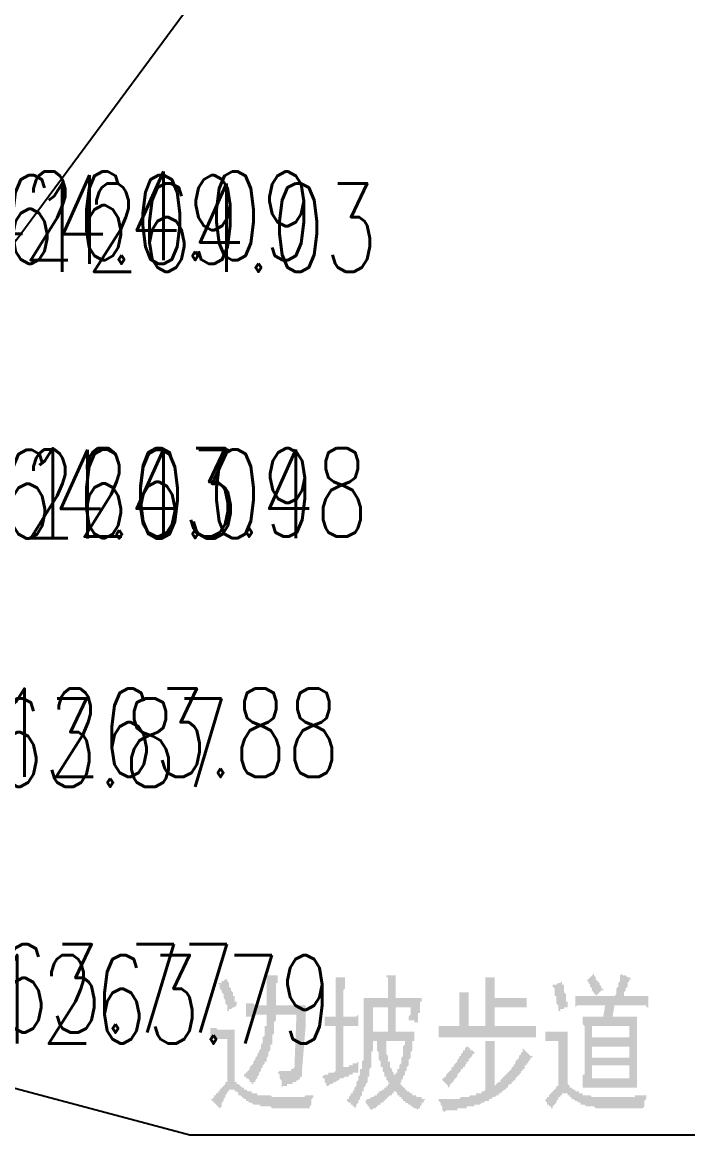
# Model space of a CAD drawing. Header units: millimetres. Extents: x 6156 to 7119, y 3162 to 3647.
# Drawn here: x 7013.49 to 7036.31, y 3376.35 to 3414.08 of the extents above; entities that cross this region are included whole.
import ezdxf
from ezdxf.enums import TextEntityAlignment as Align

# ---------------------------------------------------------------- set-up
doc = ezdxf.new("R2010")
doc.units = ezdxf.units.MM
doc.layers.add('图层1', color=7, linetype='Continuous')
doc.layers.add('点图2', color=30, linetype='Continuous', lineweight=5)
doc.styles.add('HBtxt', font='txt', dxfattribs={"width": 0.7, "bigfont": 'HZTXT'})

msp = doc.modelspace()

# ---------------------------------------------------------------- hatches: boundary and pattern name
at = {"layer": '图层1', "transparency": 33554559}
h = msp.add_hatch(color=256, dxfattribs=at)
h.paths.add_polyline_path([(7021.779, 3380.735), (7021.779, 3380.799), (7021.779, 3380.862), (7021.779, 3380.926), (7021.779, 3380.989), (7021.779, 3381.053), (7021.779, 3381.116), (7021.779, 3381.18), (7021.779, 3381.243), (7021.779, 3381.243), (7021.779, 3381.307), (7021.779, 3381.37), (7021.779, 3381.434), (7021.779, 3381.497), (7021.779, 3381.497), (7021.779, 3381.561), (7021.779, 3381.624), (7021.779, 3381.624), (7021.779, 3381.688), (7021.779, 3381.751), (7021.779, 3381.751), (7021.779, 3381.751), (7021.843, 3381.751), (7021.843, 3381.751), (7021.906, 3381.751), (7021.97, 3381.751), (7021.97, 3381.751), (7022.033, 3381.751), (7022.033, 3381.751), (7022.097, 3381.751), (7022.097, 3381.751), (7022.16, 3381.751), (7022.16, 3381.688), (7022.16, 3381.688), (7022.16, 3381.624), (7022.16, 3381.561), (7022.16, 3381.561), (7022.16, 3381.497), (7022.097, 3381.497), (7022.097, 3381.434), (7022.097, 3381.37), (7022.097, 3381.307), (7022.097, 3381.307), (7022.097, 3381.243), (7022.097, 3381.18), (7022.097, 3381.116), (7022.097, 3381.053), (7022.097, 3380.989), (7022.097, 3380.926), (7022.097, 3380.862), (7022.097, 3380.799), (7022.097, 3380.735), (7023.112, 3380.735), (7023.112, 3380.735), (7023.112, 3380.672), (7023.112, 3380.608), (7023.112, 3380.545), (7023.112, 3380.481), (7023.112, 3380.481), (7023.112, 3380.418), (7023.112, 3380.354), (7023.112, 3380.291), (7023.112, 3380.291), (7023.112, 3380.227), (7023.112, 3380.164), (7023.112, 3380.1), (7023.112, 3380.1), (7022.985, 3378.576), (7022.985, 3378.513), (7022.985, 3378.449), (7022.985, 3378.386), (7022.985, 3378.386), (7022.985, 3378.322), (7022.922, 3378.322), (7022.922, 3378.259), (7022.922, 3378.259), (7022.858, 3378.195), (7022.858, 3378.195), (7022.795, 3378.195), (7022.795, 3378.132), (7022.731, 3378.132), (7022.731, 3378.132), (7022.668, 3378.132), (7022.668, 3378.068), (7022.604, 3378.068), (7022.541, 3378.068), (7022.541, 3378.068), (7022.477, 3378.068), (7022.477, 3378.005), (7022.414, 3378.005), (7022.414, 3378.005), (7022.351, 3378.005), (7022.351, 3378.005), (7022.287, 3377.941), (7022.287, 3378.005), (7022.287, 3378.068), (7022.287, 3378.132), (7022.287, 3378.132), (7022.287, 3378.195), (7022.224, 3378.259), (7022.224, 3378.259), (7022.224, 3378.322), (7022.224, 3378.386), (7022.16, 3378.449), (7022.16, 3378.449), (7022.16, 3378.449), (7022.224, 3378.513), (7022.287, 3378.513), (7022.287, 3378.513), (7022.351, 3378.513), (7022.414, 3378.513), (7022.414, 3378.513), (7022.477, 3378.513), (7022.477, 3378.513), (7022.541, 3378.513), (7022.541, 3378.513), (7022.604, 3378.513), (7022.604, 3378.576), (7022.604, 3378.576), (7022.668, 3378.576), (7022.668, 3378.576), (7022.731, 3378.64), (7022.731, 3378.64), (7022.731, 3378.703), (7022.731, 3378.767), (7022.731, 3378.767), (7022.795, 3380.418), (7022.097, 3380.418), (7022.097, 3380.354), (7022.097, 3380.291), (7022.097, 3380.227), (7022.033, 3380.164), (7022.033, 3380.1), (7022.033, 3380.037), (7022.033, 3380.037), (7022.033, 3379.973), (7022.033, 3379.91), (7022.033, 3379.846), (7022.033, 3379.783), (7022.033, 3379.783), (7021.97, 3379.719), (7021.97, 3379.656), (7021.97, 3379.592), (7021.97, 3379.592), (7021.97, 3379.529), (7021.97, 3379.465), (7021.97, 3379.402), (7021.906, 3379.402), (7021.906, 3379.338), (7021.906, 3379.275), (7021.906, 3379.275), (7021.906, 3379.211), (7021.843, 3379.148), (7021.843, 3379.148), (7021.843, 3379.084), (7021.843, 3379.084), (7021.843, 3379.021), (7021.779, 3378.957), (7021.779, 3378.957), (7021.779, 3378.894), (7021.779, 3378.83), (7021.716, 3378.83), (7021.716, 3378.767), (7021.716, 3378.767), (7021.652, 3378.703), (7021.652, 3378.64), (7021.652, 3378.64), (7021.589, 3378.576), (7021.589, 3378.513), (7021.589, 3378.513), (7021.525, 3378.449), (7021.525, 3378.386), (7021.525, 3378.386), (7021.462, 3378.322), (7021.462, 3378.259), (7021.462, 3378.259), (7021.398, 3378.195), (7021.398, 3378.132), (7021.335, 3378.132), (7021.335, 3378.068), (7021.335, 3378.068), (7021.271, 3378.068), (7021.271, 3378.132), (7021.208, 3378.132), (7021.208, 3378.195), (7021.208, 3378.195), (7021.144, 3378.259), (7021.144, 3378.259), (7021.081, 3378.259), (7021.081, 3378.322), (7021.017, 3378.322), (7021.017, 3378.386), (7021.017, 3378.386), (7021.017, 3378.386), (7021.081, 3378.449), (7021.081, 3378.449), (7021.144, 3378.513), (7021.144, 3378.513), (7021.208, 3378.576), (7021.208, 3378.576), (7021.208, 3378.64), (7021.271, 3378.703), (7021.271, 3378.703), (7021.335, 3378.767), (7021.335, 3378.767), (7021.335, 3378.83), (7021.398, 3378.894), (7021.398, 3378.894), (7021.398, 3378.957), (7021.462, 3379.021), (7021.462, 3379.021), (7021.462, 3379.084), (7021.525, 3379.148), (7021.525, 3379.148), (7021.525, 3379.211), (7021.525, 3379.211), (7021.589, 3379.275), (7021.589, 3379.338), (7021.589, 3379.338), (7021.589, 3379.402), (7021.652, 3379.465), (7021.652, 3379.465), (7021.652, 3379.529), (7021.652, 3379.592), (7021.652, 3379.592), (7021.652, 3379.656), (7021.716, 3379.719), (7021.716, 3379.783), (7021.716, 3379.783), (7021.716, 3379.846), (7021.716, 3379.91), (7021.716, 3379.973), (7021.716, 3380.037), (7021.779, 3380.037), (7021.779, 3380.1), (7021.779, 3380.164), (7021.779, 3380.227), (7021.779, 3380.291), (7021.779, 3380.291), (7021.779, 3380.354), (7021.779, 3380.418), (7021.716, 3380.418), (7021.716, 3380.418), (7021.652, 3380.418), (7021.652, 3380.418), (7021.589, 3380.418), (7021.525, 3380.418), (7021.525, 3380.418), (7021.462, 3380.418), (7021.462, 3380.418), (7021.398, 3380.418), (7021.335, 3380.418), (7021.335, 3380.418), (7021.271, 3380.354), (7021.271, 3380.354), (7021.208, 3380.354), (7021.208, 3380.354), (7021.144, 3380.354), (7021.081, 3380.354), (7021.081, 3380.354), (7021.081, 3380.799), (7021.144, 3380.799), (7021.144, 3380.799), (7021.208, 3380.799), (7021.208, 3380.799), (7021.271, 3380.799), (7021.271, 3380.799), (7021.335, 3380.799), (7021.398, 3380.735), (7021.398, 3380.735), (7021.462, 3380.735), (7021.462, 3380.735), (7021.525, 3380.735), (7021.589, 3380.735), (7021.589, 3380.735), (7021.652, 3380.735), (7021.716, 3380.735), (7021.716, 3380.735), (7021.779, 3380.735), (7021.779, 3380.735)], flags=0)
h.paths.add_polyline_path([(7020.7, 3379.91), (7020.7, 3379.91), (7020.7, 3379.846), (7020.7, 3379.783), (7020.7, 3379.719), (7020.7, 3379.656), (7020.7, 3379.592), (7020.7, 3379.592), (7020.7, 3379.529), (7020.7, 3379.465), (7020.7, 3379.402), (7020.7, 3379.402), (7020.7, 3379.338), (7020.7, 3379.338), (7020.7, 3378.195), (7020.7, 3378.132), (7020.763, 3378.132), (7020.763, 3378.132), (7020.763, 3378.068), (7020.827, 3378.068), (7020.827, 3378.068), (7020.89, 3378.005), (7020.89, 3378.005), (7020.89, 3378.005), (7020.954, 3377.941), (7020.954, 3377.941), (7021.017, 3377.941), (7021.017, 3377.878), (7021.081, 3377.878), (7021.081, 3377.878), (7021.144, 3377.814), (7021.144, 3377.814), (7021.208, 3377.814), (7021.208, 3377.814), (7021.271, 3377.814), (7021.271, 3377.751), (7021.335, 3377.751), (7021.398, 3377.751), (7021.398, 3377.751), (7021.462, 3377.751), (7021.462, 3377.687), (7021.525, 3377.687), (7021.589, 3377.687), (7021.589, 3377.687), (7021.652, 3377.687), (7021.716, 3377.687), (7021.716, 3377.687), (7021.779, 3377.687), (7021.843, 3377.687), (7021.906, 3377.687), (7021.906, 3377.687), (7021.97, 3377.624), (7021.97, 3377.624), (7022.033, 3377.624), (7022.097, 3377.624), (7022.16, 3377.624), (7022.16, 3377.624), (7022.224, 3377.624), (7022.287, 3377.624), (7022.287, 3377.624), (7022.351, 3377.624), (7022.414, 3377.624), (7022.414, 3377.624), (7022.477, 3377.624), (7022.541, 3377.624), (7022.541, 3377.624), (7022.604, 3377.624), (7022.668, 3377.624), (7022.668, 3377.624), (7022.731, 3377.624), (7022.795, 3377.624), (7022.795, 3377.624), (7022.858, 3377.624), (7022.858, 3377.624), (7022.922, 3377.624), (7022.922, 3377.624), (7022.985, 3377.624), (7023.049, 3377.624), (7023.049, 3377.624), (7023.112, 3377.687), (7023.112, 3377.687), (7023.176, 3377.687), (7023.176, 3377.687), (7023.239, 3377.687), (7023.239, 3377.687), (7023.303, 3377.687), (7023.303, 3377.687), (7023.366, 3377.687), (7023.366, 3377.687), (7023.366, 3377.687), (7023.43, 3377.687), (7023.43, 3377.687), (7023.366, 3377.687), (7023.366, 3377.624), (7023.366, 3377.624), (7023.303, 3377.56), (7023.303, 3377.497), (7023.303, 3377.497), (7023.303, 3377.433), (7023.303, 3377.37), (7023.239, 3377.306), (7023.239, 3377.306), (7023.239, 3377.243), (7023.239, 3377.243), (7023.176, 3377.243), (7023.176, 3377.243), (7023.112, 3377.243), (7023.049, 3377.243), (7023.049, 3377.243), (7022.985, 3377.243), (7022.985, 3377.243), (7022.922, 3377.243), (7022.858, 3377.243), (7022.858, 3377.243), (7022.795, 3377.243), (7022.795, 3377.243), (7022.731, 3377.243), (7022.668, 3377.243), (7022.668, 3377.243), (7022.604, 3377.243), (7022.604, 3377.243), (7022.541, 3377.243), (7022.477, 3377.243), (7022.477, 3377.243), (7022.414, 3377.243), (7022.414, 3377.243), (7022.351, 3377.243), (7022.351, 3377.243), (7022.287, 3377.243), (7022.224, 3377.243), (7022.224, 3377.243), (7022.16, 3377.243), (7022.16, 3377.243), (7022.097, 3377.243), (7022.033, 3377.243), (7022.033, 3377.243), (7021.97, 3377.243), (7021.97, 3377.243), (7021.906, 3377.306), (7021.843, 3377.306), (7021.843, 3377.306), (7021.779, 3377.306), (7021.779, 3377.306), (7021.716, 3377.306), (7021.652, 3377.306), (7021.652, 3377.306), (7021.589, 3377.306), (7021.589, 3377.306), (7021.525, 3377.37), (7021.525, 3377.37), (7021.462, 3377.37), (7021.462, 3377.37), (7021.398, 3377.37), (7021.398, 3377.37), (7021.335, 3377.37), (7021.271, 3377.433), (7021.271, 3377.433), (7021.208, 3377.433), (7021.208, 3377.433), (7021.144, 3377.497), (7021.144, 3377.497), (7021.081, 3377.497), (7021.081, 3377.56), (7021.017, 3377.56), (7021.017, 3377.56), (7020.954, 3377.624), (7020.954, 3377.624), (7020.89, 3377.687), (7020.89, 3377.687), (7020.827, 3377.687), (7020.827, 3377.751), (7020.763, 3377.814), (7020.763, 3377.814), (7020.7, 3377.814), (7020.7, 3377.878), (7020.636, 3377.878), (7020.636, 3377.878), (7020.573, 3377.878), (7020.573, 3377.878), (7020.509, 3377.878), (7020.509, 3377.814), (7020.509, 3377.814), (7020.446, 3377.814), (7020.446, 3377.751), (7020.446, 3377.751), (7020.382, 3377.687), (7020.382, 3377.687), (7020.382, 3377.624), (7020.319, 3377.56), (7020.319, 3377.56), (7020.319, 3377.497), (7020.255, 3377.433), (7020.255, 3377.433), (7020.255, 3377.37), (7020.255, 3377.306), (7020.192, 3377.243), (7020.192, 3377.243), (7020.192, 3377.243), (7020.128, 3377.306), (7020.128, 3377.306), (7020.065, 3377.37), (7020.065, 3377.37), (7020.001, 3377.433), (7020.001, 3377.433), (7019.938, 3377.497), (7019.938, 3377.497), (7019.874, 3377.56), (7019.874, 3377.56), (7019.938, 3377.56), (7020.001, 3377.624), (7020.001, 3377.687), (7020.065, 3377.687), (7020.065, 3377.751), (7020.128, 3377.751), (7020.128, 3377.814), (7020.192, 3377.814), (7020.192, 3377.878), (7020.255, 3377.941), (7020.255, 3377.941), (7020.319, 3378.005), (7020.319, 3378.005), (7020.319, 3378.005), (7020.382, 3378.068), (7020.382, 3378.068), (7020.382, 3378.132), (7020.382, 3378.132), (7020.446, 3378.132), (7020.446, 3379.592), (7020.382, 3379.592), (7020.319, 3379.592), (7020.319, 3379.592), (7020.255, 3379.592), (7020.192, 3379.592), (7020.192, 3379.592), (7020.128, 3379.592), (7020.128, 3379.592), (7020.065, 3379.592), (7020.065, 3379.592), (7020.001, 3379.592), (7019.938, 3379.592), (7019.938, 3379.592), (7019.874, 3379.592), (7019.874, 3379.973), (7019.938, 3379.973), (7020.001, 3379.973), (7020.001, 3379.973), (7020.065, 3379.973), (7020.065, 3379.973), (7020.128, 3379.91), (7020.192, 3379.91), (7020.192, 3379.91), (7020.255, 3379.91), (7020.255, 3379.91), (7020.319, 3379.91), (7020.382, 3379.91), (7020.382, 3379.91), (7020.446, 3379.91), (7020.446, 3379.91)], flags=0)
h.paths.add_polyline_path([(7020.446, 3381.624), (7020.446, 3381.561), (7020.509, 3381.497), (7020.509, 3381.434), (7020.509, 3381.37), (7020.573, 3381.307), (7020.573, 3381.307), (7020.573, 3381.243), (7020.636, 3381.18), (7020.636, 3381.116), (7020.636, 3381.053), (7020.7, 3381.053), (7020.7, 3380.989), (7020.7, 3380.926), (7020.7, 3380.926), (7020.7, 3380.862), (7020.763, 3380.862), (7020.763, 3380.799), (7020.763, 3380.799), (7020.763, 3380.735), (7020.763, 3380.735), (7020.763, 3380.735), (7020.763, 3380.735), (7020.7, 3380.672), (7020.7, 3380.672), (7020.636, 3380.672), (7020.573, 3380.608), (7020.573, 3380.608), (7020.509, 3380.608), (7020.509, 3380.545), (7020.446, 3380.545), (7020.446, 3380.545), (7020.446, 3380.608), (7020.446, 3380.608), (7020.446, 3380.672), (7020.446, 3380.672), (7020.446, 3380.735), (7020.446, 3380.735), (7020.382, 3380.799), (7020.382, 3380.799), (7020.382, 3380.862), (7020.382, 3380.926), (7020.319, 3380.989), (7020.319, 3380.989), (7020.319, 3381.053), (7020.319, 3381.116), (7020.255, 3381.18), (7020.255, 3381.243), (7020.192, 3381.307), (7020.192, 3381.37), (7020.192, 3381.434), (7020.128, 3381.497), (7020.192, 3381.497), (7020.255, 3381.497), (7020.255, 3381.561), (7020.319, 3381.561), (7020.319, 3381.561), (7020.382, 3381.624), (7020.382, 3381.624), (7020.446, 3381.624), (7020.446, 3381.624)], flags=0)
h = msp.add_hatch(color=256, dxfattribs=at)
h.paths.add_polyline_path([(7024.509, 3377.497), (7024.509, 3377.56), (7024.573, 3377.56), (7024.573, 3377.624), (7024.573, 3377.624), (7024.636, 3377.687), (7024.636, 3377.751), (7024.7, 3377.751), (7024.7, 3377.814), (7024.7, 3377.814), (7024.763, 3377.878), (7024.763, 3377.941), (7024.763, 3377.941), (7024.827, 3378.005), (7024.827, 3378.068), (7024.827, 3378.068), (7024.827, 3378.132), (7024.827, 3378.132), (7024.89, 3378.195), (7024.89, 3378.259), (7024.89, 3378.259), (7024.89, 3378.322), (7024.954, 3378.386), (7024.954, 3378.386), (7024.954, 3378.449), (7024.954, 3378.513), (7024.954, 3378.576), (7025.017, 3378.576), (7025.017, 3378.64), (7025.017, 3378.703), (7025.017, 3378.767), (7025.017, 3378.83), (7025.017, 3378.83), (7025.081, 3378.894), (7025.081, 3378.894), (7025.081, 3378.957), (7025.081, 3379.021), (7025.081, 3379.021), (7025.081, 3379.084), (7025.081, 3379.148), (7025.081, 3379.148), (7025.081, 3379.211), (7025.081, 3379.275), (7025.081, 3379.338), (7025.081, 3379.338), (7025.081, 3379.402), (7025.081, 3379.465), (7025.081, 3379.529), (7025.081, 3379.592), (7025.081, 3379.656), (7025.081, 3379.656), (7025.081, 3379.719), (7025.081, 3379.783), (7025.081, 3379.846), (7025.081, 3379.91), (7025.081, 3379.973), (7025.081, 3380.037), (7025.081, 3380.1), (7025.081, 3380.164), (7025.081, 3380.227), (7025.081, 3380.291), (7025.081, 3380.354), (7025.081, 3380.354), (7025.081, 3380.418), (7025.081, 3380.481), (7025.081, 3380.545), (7025.081, 3380.608), (7025.081, 3380.672), (7025.081, 3380.672), (7025.081, 3380.735), (7025.081, 3380.799), (7025.081, 3380.799), (7025.081, 3380.862), (7025.081, 3380.926), (7025.081, 3380.926), (7025.081, 3380.989), (7025.081, 3380.989), (7025.081, 3380.989), (7025.906, 3380.989), (7025.906, 3381.053), (7025.906, 3381.18), (7025.906, 3381.18), (7025.906, 3381.243), (7025.906, 3381.307), (7025.906, 3381.37), (7025.906, 3381.434), (7025.906, 3381.497), (7025.906, 3381.561), (7025.906, 3381.561), (7025.906, 3381.624), (7025.906, 3381.688), (7025.843, 3381.688), (7025.843, 3381.751), (7025.843, 3381.751), (7026.16, 3381.751), (7026.16, 3381.751), (7026.16, 3381.688), (7026.16, 3381.688), (7026.16, 3381.624), (7026.16, 3381.561), (7026.16, 3381.497), (7026.16, 3381.497), (7026.16, 3381.434), (7026.16, 3381.37), (7026.16, 3381.307), (7026.16, 3381.243), (7026.16, 3381.18), (7026.16, 3381.116), (7026.16, 3381.053), (7026.16, 3380.989), (7027.049, 3380.989), (7027.049, 3380.926), (7027.049, 3380.862), (7026.986, 3380.862), (7026.986, 3380.799), (7026.986, 3380.735), (7026.986, 3380.672), (7026.986, 3380.608), (7026.986, 3380.545), (7026.986, 3380.481), (7026.922, 3380.481), (7026.922, 3380.418), (7026.922, 3380.354), (7026.922, 3380.354), (7026.922, 3380.291), (7026.922, 3380.227), (7026.922, 3380.227), (7026.922, 3380.164), (7026.922, 3380.164), (7026.859, 3380.164), (7026.795, 3380.164), (7026.795, 3380.227), (7026.732, 3380.227), (7026.732, 3380.227), (7026.668, 3380.227), (7026.668, 3380.227), (7026.605, 3380.227), (7026.605, 3380.227), (7026.605, 3380.291), (7026.605, 3380.354), (7026.605, 3380.354), (7026.668, 3380.418), (7026.668, 3380.481), (7026.668, 3380.545), (7026.668, 3380.545), (7026.668, 3380.608), (7026.668, 3380.672), (7026.668, 3380.672), (7026.16, 3380.672), (7026.16, 3379.846), (7026.795, 3379.846), (7026.795, 3379.783), (7026.795, 3379.719), (7026.795, 3379.656), (7026.795, 3379.592), (7026.795, 3379.529), (7026.732, 3379.529), (7026.732, 3379.465), (7026.732, 3379.402), (7026.732, 3379.338), (7026.732, 3379.275), (7026.732, 3379.275), (7026.732, 3379.211), (7026.668, 3379.148), (7026.668, 3379.084), (7026.668, 3379.084), (7026.668, 3379.021), (7026.668, 3378.957), (7026.668, 3378.957), (7026.605, 3378.894), (7026.605, 3378.894), (7026.605, 3378.83), (7026.605, 3378.83), (7026.605, 3378.767), (7026.605, 3378.703), (7026.541, 3378.64), (7026.541, 3378.64), (7026.541, 3378.576), (7026.541, 3378.513), (7026.478, 3378.513), (7026.478, 3378.449), (7026.478, 3378.386), (7026.478, 3378.386), (7026.414, 3378.322), (7026.414, 3378.259), (7026.414, 3378.259), (7026.351, 3378.195), (7026.351, 3378.132), (7026.351, 3378.132), (7026.287, 3378.068), (7026.351, 3378.068), (7026.351, 3378.005), (7026.414, 3378.005), (7026.414, 3377.941), (7026.478, 3377.941), (7026.478, 3377.878), (7026.541, 3377.878), (7026.541, 3377.814), (7026.605, 3377.814), (7026.605, 3377.814), (7026.668, 3377.751), (7026.668, 3377.751), (7026.732, 3377.751), (7026.732, 3377.687), (7026.795, 3377.687), (7026.795, 3377.687), (7026.859, 3377.687), (7026.859, 3377.624), (7026.922, 3377.624), (7026.922, 3377.624), (7026.986, 3377.624), (7027.049, 3377.624), (7027.049, 3377.56), (7027.113, 3377.56), (7027.113, 3377.56), (7027.176, 3377.56), (7027.113, 3377.497), (7027.113, 3377.497), (7027.113, 3377.433), (7027.049, 3377.433), (7027.049, 3377.37), (7026.986, 3377.306), (7026.986, 3377.306), (7026.986, 3377.243), (7026.922, 3377.243), (7026.922, 3377.179), (7026.922, 3377.179), (7026.859, 3377.243), (7026.859, 3377.243), (7026.795, 3377.243), (7026.732, 3377.306), (7026.732, 3377.306), (7026.668, 3377.306), (7026.668, 3377.37), (7026.605, 3377.37), (7026.605, 3377.37), (7026.541, 3377.433), (7026.541, 3377.433), (7026.478, 3377.433), (7026.478, 3377.497), (7026.478, 3377.497), (7026.414, 3377.497), (7026.414, 3377.56), (7026.351, 3377.56), (7026.351, 3377.624), (7026.287, 3377.624), (7026.287, 3377.687), (7026.224, 3377.687), (7026.224, 3377.751), (7026.16, 3377.814), (7026.16, 3377.814), (7026.16, 3377.814), (7026.097, 3377.814), (7026.097, 3377.751), (7026.033, 3377.751), (7026.033, 3377.751), (7026.033, 3377.687), (7025.97, 3377.687), (7025.906, 3377.624), (7025.906, 3377.624), (7025.843, 3377.56), (7025.843, 3377.56), (7025.843, 3377.56), (7025.779, 3377.497), (7025.779, 3377.497), (7025.716, 3377.433), (7025.716, 3377.433), (7025.652, 3377.433), (7025.652, 3377.37), (7025.589, 3377.37), (7025.589, 3377.37), (7025.525, 3377.306), (7025.525, 3377.306), (7025.462, 3377.243), (7025.398, 3377.243), (7025.398, 3377.243), (7025.335, 3377.179), (7025.335, 3377.179), (7025.271, 3377.243), (7025.271, 3377.243), (7025.271, 3377.306), (7025.208, 3377.306), (7025.208, 3377.37), (7025.144, 3377.433), (7025.144, 3377.433), (7025.144, 3377.497), (7025.081, 3377.497), (7025.144, 3377.497), (7025.144, 3377.497), (7025.208, 3377.56), (7025.271, 3377.56), (7025.271, 3377.56), (7025.335, 3377.624), (7025.335, 3377.624), (7025.398, 3377.624), (7025.398, 3377.624), (7025.462, 3377.687), (7025.462, 3377.687), (7025.525, 3377.687), (7025.525, 3377.751), (7025.589, 3377.751), (7025.589, 3377.814), (7025.589, 3377.814), (7025.652, 3377.814), (7025.716, 3377.878), (7025.716, 3377.878), (7025.779, 3377.878), (7025.779, 3377.941), (7025.843, 3377.941), (7025.843, 3378.005), (7025.906, 3378.005), (7025.906, 3378.068), (7025.906, 3378.068), (7025.97, 3378.068), (7025.906, 3378.132), (7025.906, 3378.132), (7025.906, 3378.195), (7025.843, 3378.195), (7025.843, 3378.259), (7025.843, 3378.322), (7025.779, 3378.322), (7025.779, 3378.386), (7025.779, 3378.386), (7025.779, 3378.449), (7025.716, 3378.513), (7025.716, 3378.513), (7025.716, 3378.576), (7025.716, 3378.64), (7025.652, 3378.64), (7025.652, 3378.703), (7025.652, 3378.767), (7025.652, 3378.83), (7025.652, 3378.83), (7025.589, 3378.894), (7025.589, 3378.957), (7025.589, 3379.021), (7025.589, 3379.021), (7025.589, 3379.084), (7025.589, 3379.148), (7025.525, 3379.211), (7025.525, 3379.275), (7025.525, 3379.338), (7025.525, 3379.338), (7025.525, 3379.402), (7025.525, 3379.465), (7025.525, 3379.529), (7025.398, 3379.529), (7025.398, 3379.465), (7025.398, 3379.402), (7025.398, 3379.338), (7025.398, 3379.275), (7025.398, 3379.211), (7025.335, 3379.148), (7025.335, 3379.084), (7025.335, 3379.084), (7025.335, 3379.021), (7025.335, 3378.957), (7025.335, 3378.894), (7025.335, 3378.83), (7025.335, 3378.767), (7025.335, 3378.767), (7025.335, 3378.703), (7025.335, 3378.64), (7025.271, 3378.576), (7025.271, 3378.576), (7025.271, 3378.513), (7025.271, 3378.449), (7025.271, 3378.449), (7025.271, 3378.386), (7025.271, 3378.322), (7025.208, 3378.322), (7025.208, 3378.259), (7025.208, 3378.195), (7025.208, 3378.195), (7025.208, 3378.132), (7025.208, 3378.132), (7025.144, 3378.068), (7025.144, 3378.005), (7025.144, 3378.005), (7025.081, 3377.941), (7025.081, 3377.878), (7025.081, 3377.814), (7025.017, 3377.814), (7025.017, 3377.751), (7025.017, 3377.687), (7025.017, 3377.687), (7024.954, 3377.624), (7024.954, 3377.56), (7024.954, 3377.56), (7024.89, 3377.497), (7024.89, 3377.433), (7024.89, 3377.433), (7024.827, 3377.37), (7024.827, 3377.37), (7024.827, 3377.306), (7024.763, 3377.243), (7024.763, 3377.243), (7024.763, 3377.306), (7024.7, 3377.306), (7024.7, 3377.37), (7024.636, 3377.37), (7024.636, 3377.433), (7024.573, 3377.433), (7024.573, 3377.433), (7024.509, 3377.497), (7024.509, 3377.497), (7024.509, 3377.497)], flags=0)
h.paths.add_polyline_path([(7024.446, 3381.688), (7024.446, 3381.624), (7024.446, 3381.561), (7024.446, 3381.497), (7024.446, 3381.434), (7024.446, 3381.37), (7024.446, 3381.307), (7024.382, 3381.243), (7024.382, 3381.243), (7024.382, 3381.18), (7024.382, 3381.116), (7024.382, 3381.053), (7024.382, 3381.053), (7024.382, 3380.989), (7024.382, 3380.989), (7024.382, 3380.354), (7024.446, 3380.354), (7024.509, 3380.354), (7024.509, 3380.354), (7024.573, 3380.354), (7024.573, 3380.354), (7024.636, 3380.354), (7024.636, 3380.354), (7024.7, 3380.354), (7024.763, 3380.354), (7024.763, 3380.354), (7024.827, 3380.354), (7024.89, 3380.418), (7024.89, 3380.418), (7024.89, 3380.037), (7024.827, 3380.037), (7024.763, 3380.037), (7024.763, 3380.037), (7024.7, 3380.037), (7024.7, 3380.037), (7024.636, 3380.037), (7024.573, 3380.037), (7024.573, 3380.037), (7024.509, 3380.037), (7024.509, 3380.037), (7024.446, 3380.037), (7024.446, 3380.037), (7024.382, 3380.037), (7024.382, 3378.64), (7024.446, 3378.64), (7024.509, 3378.64), (7024.509, 3378.64), (7024.573, 3378.64), (7024.573, 3378.703), (7024.636, 3378.703), (7024.636, 3378.703), (7024.7, 3378.703), (7024.7, 3378.767), (7024.763, 3378.767), (7024.827, 3378.767), (7024.827, 3378.767), (7024.89, 3378.83), (7024.89, 3378.83), (7024.89, 3378.449), (7024.827, 3378.449), (7024.827, 3378.449), (7024.763, 3378.449), (7024.7, 3378.449), (7024.7, 3378.386), (7024.636, 3378.386), (7024.636, 3378.386), (7024.573, 3378.386), (7024.573, 3378.322), (7024.509, 3378.322), (7024.446, 3378.322), (7024.446, 3378.322), (7024.382, 3378.259), (7024.382, 3378.259), (7024.382, 3378.259), (7024.319, 3378.259), (7024.255, 3378.259), (7024.255, 3378.195), (7024.192, 3378.195), (7024.192, 3378.195), (7024.128, 3378.132), (7024.128, 3378.132), (7024.065, 3378.132), (7024.065, 3378.132), (7024.002, 3378.068), (7024.002, 3378.068), (7023.938, 3378.068), (7023.875, 3378.005), (7023.875, 3378.005), (7023.811, 3378.005), (7023.811, 3377.941), (7023.811, 3378.005), (7023.811, 3378.068), (7023.748, 3378.132), (7023.748, 3378.132), (7023.748, 3378.195), (7023.748, 3378.259), (7023.684, 3378.259), (7023.684, 3378.322), (7023.684, 3378.322), (7023.684, 3378.322), (7023.748, 3378.386), (7023.748, 3378.386), (7023.811, 3378.386), (7023.811, 3378.386), (7023.875, 3378.386), (7023.875, 3378.449), (7023.938, 3378.449), (7024.002, 3378.449), (7024.002, 3378.449), (7024.065, 3378.449), (7024.128, 3378.513), (7024.128, 3378.513), (7024.128, 3378.513), (7024.128, 3380.037), (7024.128, 3380.037), (7024.065, 3380.037), (7024.065, 3380.037), (7024.002, 3380.037), (7023.938, 3380.037), (7023.938, 3380.037), (7023.875, 3380.037), (7023.875, 3380.037), (7023.811, 3380.037), (7023.748, 3380.037), (7023.748, 3380.037), (7023.748, 3380.037), (7023.748, 3380.418), (7023.748, 3380.354), (7023.811, 3380.354), (7023.811, 3380.354), (7023.875, 3380.354), (7023.875, 3380.354), (7023.938, 3380.354), (7023.938, 3380.354), (7024.002, 3380.354), (7024.065, 3380.354), (7024.065, 3380.354), (7024.128, 3380.354), (7024.128, 3380.354), (7024.128, 3380.989), (7024.128, 3380.989), (7024.128, 3381.053), (7024.128, 3381.116), (7024.128, 3381.116), (7024.128, 3381.18), (7024.128, 3381.243), (7024.128, 3381.243), (7024.128, 3381.307), (7024.128, 3381.37), (7024.128, 3381.434), (7024.128, 3381.497), (7024.128, 3381.561), (7024.128, 3381.624), (7024.128, 3381.688)], flags=0)
h.paths.add_polyline_path([(7025.843, 3379.529), (7025.843, 3379.465), (7025.843, 3379.402), (7025.843, 3379.338), (7025.843, 3379.275), (7025.843, 3379.275), (7025.843, 3379.211), (7025.843, 3379.148), (7025.843, 3379.084), (7025.906, 3379.021), (7025.906, 3379.021), (7025.906, 3378.957), (7025.906, 3378.894), (7025.906, 3378.83), (7025.97, 3378.83), (7025.97, 3378.767), (7025.97, 3378.703), (7025.97, 3378.703), (7025.97, 3378.64), (7026.033, 3378.576), (7026.033, 3378.576), (7026.033, 3378.513), (7026.097, 3378.449), (7026.097, 3378.449), (7026.097, 3378.386), (7026.16, 3378.386), (7026.16, 3378.322), (7026.16, 3378.386), (7026.16, 3378.449), (7026.224, 3378.449), (7026.224, 3378.513), (7026.224, 3378.576), (7026.287, 3378.576), (7026.287, 3378.64), (7026.287, 3378.703), (7026.287, 3378.703), (7026.351, 3378.767), (7026.351, 3378.83), (7026.351, 3378.894), (7026.351, 3378.894), (7026.351, 3378.957), (7026.414, 3379.021), (7026.414, 3379.021), (7026.414, 3379.084), (7026.414, 3379.148), (7026.414, 3379.211), (7026.414, 3379.211), (7026.414, 3379.275), (7026.414, 3379.338), (7026.478, 3379.402), (7026.478, 3379.465), (7026.478, 3379.529), (7026.478, 3379.529)], flags=0)
h.paths.add_polyline_path([(7025.906, 3379.846), (7025.906, 3380.672), (7025.398, 3380.672), (7025.398, 3379.846)], flags=0)
h = msp.add_hatch(color=256, dxfattribs=at)
h.paths.add_polyline_path([(7032.256, 3381.053), (7032.256, 3381.053), (7032.256, 3381.053), (7032.32, 3381.053), (7032.32, 3381.053), (7032.32, 3381.053), (7032.383, 3381.053), (7032.383, 3381.053), (7032.383, 3381.053), (7032.447, 3381.053), (7032.447, 3381.053), (7032.447, 3381.053), (7032.51, 3381.053), (7032.51, 3381.053), (7032.574, 3381.053), (7032.574, 3381.053), (7032.637, 3381.053), (7032.701, 3381.053), (7032.701, 3381.053), (7032.764, 3381.053), (7032.764, 3381.053), (7032.828, 3381.053), (7032.891, 3381.053), (7032.891, 3381.053), (7032.955, 3381.053), (7033.018, 3381.053), (7033.082, 3381.053), (7033.082, 3381.053), (7033.145, 3381.053), (7033.209, 3381.053), (7033.272, 3381.053), (7033.336, 3381.053), (7033.399, 3381.053), (7033.463, 3381.053), (7033.526, 3381.053), (7033.59, 3381.053), (7033.59, 3381.053), (7033.59, 3381.053), (7033.653, 3381.116), (7033.653, 3381.18), (7033.653, 3381.243), (7033.653, 3381.243), (7033.653, 3381.307), (7033.717, 3381.37), (7033.717, 3381.434), (7033.717, 3381.434), (7033.717, 3381.497), (7033.78, 3381.561), (7033.78, 3381.624), (7033.78, 3381.624), (7033.78, 3381.688), (7033.78, 3381.751), (7033.844, 3381.815), (7033.844, 3381.815), (7033.844, 3381.751), (7033.907, 3381.751), (7033.907, 3381.751), (7033.971, 3381.751), (7034.034, 3381.688), (7034.034, 3381.688), (7034.098, 3381.688), (7034.098, 3381.688), (7034.161, 3381.624), (7034.161, 3381.624), (7034.098, 3381.624), (7034.098, 3381.624), (7034.098, 3381.561), (7034.098, 3381.561), (7034.034, 3381.497), (7034.034, 3381.497), (7034.034, 3381.434), (7034.034, 3381.37), (7033.971, 3381.307), (7033.971, 3381.307), (7033.971, 3381.243), (7033.907, 3381.18), (7033.907, 3381.116), (7033.907, 3381.053), (7033.907, 3381.053), (7033.907, 3381.053), (7033.971, 3381.053), (7034.034, 3381.053), (7034.098, 3381.053), (7034.098, 3381.053), (7034.161, 3381.053), (7034.225, 3381.053), (7034.225, 3381.053), (7034.288, 3381.053), (7034.352, 3381.053), (7034.352, 3381.053), (7034.415, 3381.053), (7034.415, 3381.053), (7034.479, 3381.053), (7034.542, 3381.053), (7034.542, 3381.053), (7034.606, 3381.053), (7034.606, 3381.053), (7034.606, 3381.053), (7034.669, 3381.053), (7034.669, 3381.053), (7034.733, 3381.053), (7034.733, 3380.672), (7034.669, 3380.672), (7034.669, 3380.735), (7034.669, 3380.735), (7034.606, 3380.735), (7034.606, 3380.735), (7034.606, 3380.735), (7034.542, 3380.735), (7034.542, 3380.735), (7034.479, 3380.735), (7034.479, 3380.735), (7034.415, 3380.735), (7034.415, 3380.735), (7034.352, 3380.735), (7034.352, 3380.735), (7034.288, 3380.735), (7034.225, 3380.735), (7034.225, 3380.735), (7034.161, 3380.735), (7034.161, 3380.735), (7034.098, 3380.735), (7034.034, 3380.735), (7033.971, 3380.735), (7033.971, 3380.735), (7033.907, 3380.735), (7033.844, 3380.735), (7033.78, 3380.735), (7033.717, 3380.735), (7033.653, 3380.735), (7033.653, 3380.735), (7033.59, 3380.735), (7033.526, 3380.354), (7034.352, 3380.354), (7034.352, 3380.291), (7034.352, 3380.227), (7034.352, 3380.227), (7034.352, 3380.164), (7034.352, 3380.1), (7034.352, 3380.1), (7034.352, 3380.037), (7034.352, 3379.973), (7034.352, 3379.973), (7034.352, 3379.91), (7034.352, 3379.846), (7034.352, 3379.783), (7034.352, 3379.719), (7034.352, 3379.719), (7034.352, 3379.656), (7034.352, 3379.592), (7034.352, 3379.529), (7034.352, 3379.465), (7034.352, 3379.402), (7034.352, 3379.338), (7034.352, 3379.338), (7034.352, 3379.275), (7034.352, 3379.211), (7034.352, 3379.148), (7034.352, 3379.084), (7034.352, 3379.021), (7034.352, 3378.957), (7034.352, 3378.894), (7034.352, 3378.83), (7034.352, 3378.767), (7034.352, 3378.703), (7034.352, 3378.64), (7034.352, 3378.576), (7034.352, 3378.576), (7034.352, 3378.513), (7034.352, 3378.449), (7034.352, 3378.386), (7034.352, 3378.322), (7034.352, 3378.322), (7034.352, 3378.259), (7034.352, 3378.195), (7034.352, 3378.195), (7034.352, 3378.132), (7034.352, 3378.068), (7034.352, 3378.068), (7034.352, 3378.005), (7034.352, 3378.005), (7034.352, 3377.941), (7032.51, 3377.941), (7032.51, 3378.005), (7032.51, 3378.068), (7032.51, 3378.068), (7032.51, 3378.132), (7032.51, 3378.195), (7032.51, 3378.195), (7032.51, 3378.259), (7032.51, 3378.322), (7032.51, 3378.386), (7032.574, 3378.386), (7032.574, 3378.449), (7032.574, 3378.513), (7032.574, 3378.576), (7032.574, 3378.64), (7032.574, 3378.64), (7032.574, 3378.703), (7032.574, 3378.767), (7032.574, 3378.83), (7032.574, 3378.894), (7032.574, 3378.957), (7032.574, 3379.021), (7032.574, 3379.084), (7032.574, 3379.084), (7032.574, 3379.148), (7032.574, 3379.211), (7032.574, 3379.275), (7032.574, 3379.338), (7032.574, 3379.338), (7032.574, 3379.402), (7032.574, 3379.465), (7032.574, 3379.529), (7032.574, 3379.592), (7032.574, 3379.656), (7032.574, 3379.656), (7032.574, 3379.719), (7032.574, 3379.783), (7032.574, 3379.846), (7032.574, 3379.846), (7032.574, 3379.91), (7032.574, 3379.973), (7032.574, 3380.037), (7032.574, 3380.037), (7032.51, 3380.1), (7032.51, 3380.164), (7032.51, 3380.227), (7032.51, 3380.227), (7032.51, 3380.291), (7032.51, 3380.354), (7033.209, 3380.354), (7033.272, 3380.735), (7033.209, 3380.735), (7033.145, 3380.735), (7033.082, 3380.735), (7033.082, 3380.735), (7033.018, 3380.735), (7032.955, 3380.735), (7032.891, 3380.735), (7032.828, 3380.735), (7032.828, 3380.735), (7032.764, 3380.735), (7032.701, 3380.735), (7032.701, 3380.735), (7032.637, 3380.735), (7032.574, 3380.735), (7032.574, 3380.735), (7032.51, 3380.735), (7032.51, 3380.735), (7032.447, 3380.735), (7032.447, 3380.735), (7032.383, 3380.735), (7032.383, 3380.735), (7032.383, 3380.735), (7032.32, 3380.735), (7032.32, 3380.735), (7032.32, 3380.735), (7032.256, 3380.672), (7032.256, 3380.672), (7032.256, 3380.672)], flags=0)
h.paths.add_polyline_path([(7031.24, 3379.846), (7031.304, 3379.846), (7031.367, 3379.846), (7031.367, 3379.846), (7031.431, 3379.846), (7031.494, 3379.846), (7031.494, 3379.846), (7031.558, 3379.846), (7031.558, 3379.846), (7031.621, 3379.846), (7031.621, 3379.846), (7031.685, 3379.846), (7032.002, 3379.846), (7032.002, 3379.783), (7032.002, 3379.783), (7032.002, 3379.719), (7032.002, 3379.656), (7032.002, 3379.592), (7032.002, 3379.592), (7032.002, 3379.529), (7032.002, 3379.465), (7032.002, 3379.402), (7032.002, 3379.338), (7032.002, 3379.338), (7032.002, 3379.275), (7032.002, 3379.211), (7032.002, 3379.211), (7032.002, 3378.068), (7032.002, 3378.068), (7032.002, 3378.068), (7032.066, 3378.005), (7032.066, 3378.005), (7032.066, 3377.941), (7032.129, 3377.941), (7032.129, 3377.941), (7032.193, 3377.878), (7032.193, 3377.878), (7032.193, 3377.878), (7032.256, 3377.878), (7032.256, 3377.814), (7032.32, 3377.814), (7032.32, 3377.814), (7032.383, 3377.814), (7032.383, 3377.751), (7032.447, 3377.751), (7032.447, 3377.751), (7032.51, 3377.751), (7032.51, 3377.687), (7032.574, 3377.687), (7032.637, 3377.687), (7032.637, 3377.687), (7032.701, 3377.687), (7032.701, 3377.687), (7032.764, 3377.687), (7032.828, 3377.624), (7032.828, 3377.624), (7032.891, 3377.624), (7032.955, 3377.624), (7032.955, 3377.624), (7033.018, 3377.624), (7033.082, 3377.624), (7033.145, 3377.624), (7033.145, 3377.624), (7033.209, 3377.624), (7033.272, 3377.624), (7033.272, 3377.624), (7033.336, 3377.624), (7033.399, 3377.624), (7033.399, 3377.624), (7033.463, 3377.624), (7033.526, 3377.624), (7033.59, 3377.624), (7033.59, 3377.624), (7033.653, 3377.624), (7033.717, 3377.624), (7033.717, 3377.624), (7033.78, 3377.624), (7033.844, 3377.624), (7033.844, 3377.624), (7033.907, 3377.624), (7033.971, 3377.624), (7033.971, 3377.624), (7034.034, 3377.624), (7034.034, 3377.624), (7034.098, 3377.624), (7034.161, 3377.624), (7034.161, 3377.624), (7034.225, 3377.624), (7034.225, 3377.624), (7034.288, 3377.624), (7034.288, 3377.687), (7034.352, 3377.687), (7034.352, 3377.687), (7034.415, 3377.687), (7034.415, 3377.687), (7034.479, 3377.687), (7034.479, 3377.687), (7034.542, 3377.687), (7034.542, 3377.687), (7034.606, 3377.687), (7034.606, 3377.687), (7034.669, 3377.687), (7034.669, 3377.687), (7034.669, 3377.687), (7034.669, 3377.687), (7034.669, 3377.624), (7034.669, 3377.56), (7034.606, 3377.497), (7034.606, 3377.497), (7034.606, 3377.433), (7034.606, 3377.37), (7034.606, 3377.306), (7034.606, 3377.306), (7034.542, 3377.243), (7034.542, 3377.243), (7034.479, 3377.243), (7034.415, 3377.243), (7034.415, 3377.243), (7034.352, 3377.243), (7034.288, 3377.243), (7034.288, 3377.243), (7034.225, 3377.243), (7034.225, 3377.243), (7034.161, 3377.243), (7034.098, 3377.243), (7034.098, 3377.243), (7034.034, 3377.243), (7034.034, 3377.243), (7033.971, 3377.243), (7033.907, 3377.243), (7033.907, 3377.243), (7033.844, 3377.243), (7033.844, 3377.243), (7033.78, 3377.243), (7033.78, 3377.243), (7033.717, 3377.243), (7033.717, 3377.243), (7033.653, 3377.243), (7033.653, 3377.243), (7033.59, 3377.243), (7033.59, 3377.243), (7033.526, 3377.243), (7033.463, 3377.243), (7033.463, 3377.243), (7033.399, 3377.243), (7033.336, 3377.243), (7033.336, 3377.243), (7033.272, 3377.243), (7033.272, 3377.243), (7033.209, 3377.243), (7033.145, 3377.243), (7033.145, 3377.243), (7033.082, 3377.243), (7033.082, 3377.243), (7033.018, 3377.243), (7033.018, 3377.243), (7032.955, 3377.243), (7032.955, 3377.243), (7032.891, 3377.306), (7032.891, 3377.306), (7032.828, 3377.306), (7032.764, 3377.306), (7032.764, 3377.306), (7032.701, 3377.306), (7032.637, 3377.306), (7032.637, 3377.306), (7032.574, 3377.37), (7032.574, 3377.37), (7032.51, 3377.37), (7032.51, 3377.37), (7032.447, 3377.37), (7032.447, 3377.433), (7032.447, 3377.433), (7032.383, 3377.433), (7032.383, 3377.433), (7032.32, 3377.497), (7032.256, 3377.497), (7032.256, 3377.497), (7032.193, 3377.56), (7032.193, 3377.56), (7032.129, 3377.56), (7032.129, 3377.624), (7032.066, 3377.624), (7032.066, 3377.687), (7032.002, 3377.687), (7032.002, 3377.751), (7031.939, 3377.751), (7031.939, 3377.751), (7031.875, 3377.751), (7031.875, 3377.751), (7031.812, 3377.751), (7031.812, 3377.687), (7031.748, 3377.687), (7031.748, 3377.687), (7031.748, 3377.624), (7031.685, 3377.624), (7031.685, 3377.56), (7031.685, 3377.56), (7031.621, 3377.497), (7031.621, 3377.497), (7031.621, 3377.433), (7031.558, 3377.37), (7031.558, 3377.37), (7031.494, 3377.306), (7031.494, 3377.243), (7031.494, 3377.243), (7031.431, 3377.243), (7031.431, 3377.306), (7031.367, 3377.306), (7031.367, 3377.37), (7031.304, 3377.37), (7031.304, 3377.433), (7031.304, 3377.433), (7031.24, 3377.497), (7031.24, 3377.497), (7031.24, 3377.497), (7031.24, 3377.56), (7031.24, 3377.56), (7031.304, 3377.56), (7031.304, 3377.624), (7031.367, 3377.624), (7031.367, 3377.687), (7031.367, 3377.687), (7031.431, 3377.751), (7031.431, 3377.751), (7031.494, 3377.814), (7031.494, 3377.814), (7031.558, 3377.878), (7031.558, 3377.878), (7031.621, 3377.941), (7031.621, 3378.005), (7031.685, 3378.005), (7031.685, 3378.068), (7031.685, 3379.529), (7031.685, 3379.529), (7031.621, 3379.529), (7031.558, 3379.529), (7031.558, 3379.529), (7031.494, 3379.529), (7031.494, 3379.529), (7031.431, 3379.529), (7031.367, 3379.529), (7031.367, 3379.529), (7031.304, 3379.529), (7031.304, 3379.529), (7031.24, 3379.529)], flags=0)
h.paths.add_polyline_path([(7034.098, 3378.259), (7034.098, 3378.703), (7032.828, 3378.703), (7032.828, 3378.259)], flags=0)
h.paths.add_polyline_path([(7034.098, 3378.957), (7034.098, 3379.338), (7032.828, 3379.338), (7032.828, 3378.957)], flags=0)
h.paths.add_polyline_path([(7034.098, 3379.656), (7034.098, 3380.037), (7032.828, 3380.037), (7032.828, 3379.656)], flags=0)
h.paths.add_polyline_path([(7031.685, 3380.545), (7031.685, 3380.608), (7031.685, 3380.608), (7031.685, 3380.672), (7031.685, 3380.735), (7031.685, 3380.735), (7031.621, 3380.799), (7031.621, 3380.862), (7031.621, 3380.862), (7031.621, 3380.926), (7031.621, 3380.989), (7031.621, 3381.053), (7031.558, 3381.053), (7031.558, 3381.116), (7031.558, 3381.18), (7031.558, 3381.243), (7031.558, 3381.307), (7031.494, 3381.37), (7031.494, 3381.434), (7031.494, 3381.434), (7031.558, 3381.434), (7031.558, 3381.434), (7031.621, 3381.434), (7031.685, 3381.497), (7031.685, 3381.497), (7031.748, 3381.497), (7031.748, 3381.497), (7031.812, 3381.561), (7031.812, 3381.561), (7031.812, 3381.497), (7031.812, 3381.434), (7031.875, 3381.434), (7031.875, 3381.37), (7031.875, 3381.307), (7031.875, 3381.307), (7031.875, 3381.243), (7031.875, 3381.18), (7031.939, 3381.116), (7031.939, 3381.116), (7031.939, 3381.053), (7031.939, 3380.989), (7031.939, 3380.926), (7031.939, 3380.862), (7032.002, 3380.862), (7032.002, 3380.799), (7032.002, 3380.735), (7032.002, 3380.672), (7032.002, 3380.672), (7031.939, 3380.672), (7031.875, 3380.672), (7031.875, 3380.608), (7031.812, 3380.608), (7031.812, 3380.608), (7031.748, 3380.608), (7031.748, 3380.545), (7031.685, 3380.545)], flags=0)
h.paths.add_polyline_path([(7032.891, 3381.815), (7032.891, 3381.751), (7032.955, 3381.688), (7032.955, 3381.688), (7032.955, 3381.624), (7033.018, 3381.561), (7033.018, 3381.561), (7033.082, 3381.497), (7033.082, 3381.434), (7033.082, 3381.434), (7033.145, 3381.37), (7033.145, 3381.37), (7033.145, 3381.307), (7033.209, 3381.307), (7033.209, 3381.243), (7033.145, 3381.243), (7033.145, 3381.243), (7033.082, 3381.18), (7033.082, 3381.18), (7033.018, 3381.116), (7033.018, 3381.116), (7032.955, 3381.053), (7032.955, 3381.053), (7032.955, 3381.116), (7032.891, 3381.116), (7032.891, 3381.18), (7032.891, 3381.18), (7032.828, 3381.243), (7032.828, 3381.307), (7032.828, 3381.307), (7032.764, 3381.37), (7032.764, 3381.434), (7032.764, 3381.434), (7032.701, 3381.497), (7032.701, 3381.561), (7032.637, 3381.561), (7032.637, 3381.561), (7032.701, 3381.624), (7032.701, 3381.624), (7032.764, 3381.688), (7032.764, 3381.688), (7032.828, 3381.751), (7032.828, 3381.751), (7032.891, 3381.815), (7032.891, 3381.815)], flags=0)
h = msp.add_hatch(color=256, dxfattribs=at)
h.paths.add_polyline_path([(7030.161, 3380.989), (7030.161, 3380.989), (7030.224, 3380.989), (7030.224, 3380.989), (7030.288, 3380.989), (7030.351, 3380.989), (7030.351, 3380.989), (7030.415, 3380.989), (7030.415, 3380.989), (7030.478, 3380.989), (7030.542, 3380.989), (7030.542, 3380.989), (7030.605, 3380.989), (7030.605, 3380.672), (7030.542, 3380.672), (7030.542, 3380.672), (7030.478, 3380.672), (7030.415, 3380.672), (7030.415, 3380.672), (7030.351, 3380.672), (7030.288, 3380.672), (7030.288, 3380.672), (7030.224, 3380.672), (7030.224, 3380.672), (7030.161, 3380.672), (7030.161, 3380.672), (7029.526, 3380.672), (7029.526, 3380.037), (7030.351, 3380.037), (7030.351, 3380.037), (7030.415, 3380.037), (7030.478, 3380.037), (7030.478, 3380.037), (7030.542, 3380.037), (7030.605, 3380.037), (7030.605, 3380.037), (7030.669, 3380.037), (7030.669, 3380.037), (7030.732, 3380.037), (7030.796, 3380.037), (7030.796, 3380.037), (7030.859, 3380.037), (7030.859, 3380.037), (7030.923, 3380.037), (7030.923, 3380.037), (7030.923, 3379.656), (7030.859, 3379.656), (7030.859, 3379.656), (7030.796, 3379.656), (7030.796, 3379.656), (7030.732, 3379.656), (7030.732, 3379.656), (7030.669, 3379.656), (7030.605, 3379.656), (7030.605, 3379.656), (7030.542, 3379.656), (7030.542, 3379.656), (7030.478, 3379.656), (7030.415, 3379.656), (7030.415, 3379.656), (7030.351, 3379.656), (7030.351, 3379.656), (7028.192, 3379.656), (7028.129, 3379.656), (7028.129, 3379.656), (7028.065, 3379.656), (7028.065, 3379.656), (7028.002, 3379.656), (7028.002, 3379.656), (7027.938, 3379.656), (7027.938, 3379.656), (7027.875, 3379.656), (7027.812, 3379.656), (7027.812, 3379.656), (7027.748, 3379.656), (7027.685, 3379.656), (7027.685, 3379.656), (7027.621, 3379.656), (7027.621, 3379.656), (7027.621, 3380.037), (7027.621, 3380.037), (7027.685, 3380.037), (7027.748, 3380.037), (7027.748, 3380.037), (7027.812, 3380.037), (7027.812, 3380.037), (7027.875, 3380.037), (7027.938, 3380.037), (7027.938, 3380.037), (7028.002, 3380.037), (7028.002, 3380.037), (7028.065, 3380.037), (7028.129, 3380.037), (7028.129, 3380.037), (7028.192, 3380.037), (7028.192, 3380.037), (7028.319, 3380.037), (7028.319, 3380.608), (7028.319, 3380.672), (7028.319, 3380.735), (7028.319, 3380.799), (7028.319, 3380.862), (7028.319, 3380.926), (7028.319, 3380.989), (7028.319, 3380.989), (7028.319, 3381.053), (7028.319, 3381.116), (7028.319, 3381.116), (7028.319, 3381.18), (7028.319, 3381.18), (7028.637, 3381.18), (7028.637, 3381.116), (7028.637, 3381.116), (7028.637, 3381.053), (7028.637, 3380.989), (7028.637, 3380.926), (7028.637, 3380.926), (7028.637, 3380.862), (7028.637, 3380.799), (7028.637, 3380.735), (7028.637, 3380.672), (7028.637, 3380.672), (7028.637, 3380.608), (7028.637, 3380.037), (7029.208, 3380.037), (7029.208, 3380.1), (7029.208, 3380.164), (7029.208, 3380.227), (7029.208, 3380.354), (7029.208, 3380.418), (7029.208, 3380.481), (7029.208, 3380.545), (7029.208, 3380.608), (7029.208, 3380.672), (7029.208, 3380.735), (7029.208, 3380.799), (7029.208, 3380.862), (7029.208, 3380.926), (7029.208, 3380.989), (7029.208, 3381.053), (7029.208, 3381.116), (7029.208, 3381.116), (7029.208, 3381.18), (7029.208, 3381.243), (7029.208, 3381.307), (7029.208, 3381.307), (7029.208, 3381.37), (7029.208, 3381.37), (7029.208, 3381.434), (7029.208, 3381.497), (7029.208, 3381.497), (7029.208, 3381.561), (7029.208, 3381.561), (7029.208, 3381.561), (7029.208, 3381.624), (7029.208, 3381.624), (7029.208, 3381.624), (7029.208, 3381.688), (7029.526, 3381.688), (7029.526, 3381.624), (7029.526, 3381.561), (7029.526, 3381.561), (7029.526, 3381.497), (7029.526, 3381.434), (7029.526, 3381.37), (7029.526, 3381.37), (7029.526, 3381.307), (7029.526, 3381.243), (7029.526, 3381.18), (7029.526, 3381.116), (7029.526, 3381.053), (7029.526, 3380.989), (7029.526, 3380.989)], flags=0)
h.paths.add_polyline_path([(7029.526, 3379.529), (7029.526, 3379.465), (7029.526, 3379.465), (7029.526, 3379.402), (7029.526, 3379.338), (7029.526, 3379.275), (7029.526, 3379.211), (7029.526, 3379.211), (7029.526, 3379.148), (7029.526, 3379.084), (7029.526, 3379.021), (7029.526, 3378.957), (7029.526, 3378.957), (7029.526, 3378.894), (7029.526, 3378.005), (7029.526, 3378.005), (7029.589, 3378.068), (7029.589, 3378.068), (7029.653, 3378.132), (7029.653, 3378.132), (7029.716, 3378.132), (7029.716, 3378.195), (7029.716, 3378.195), (7029.78, 3378.259), (7029.78, 3378.259), (7029.843, 3378.322), (7029.843, 3378.322), (7029.907, 3378.386), (7029.907, 3378.386), (7029.97, 3378.449), (7029.97, 3378.449), (7030.034, 3378.513), (7030.034, 3378.513), (7030.097, 3378.576), (7030.097, 3378.576), (7030.097, 3378.64), (7030.161, 3378.64), (7030.161, 3378.703), (7030.224, 3378.767), (7030.224, 3378.767), (7030.224, 3378.83), (7030.288, 3378.894), (7030.288, 3378.894), (7030.351, 3378.957), (7030.351, 3379.021), (7030.351, 3379.021), (7030.415, 3379.084), (7030.415, 3379.084), (7030.415, 3379.148), (7030.478, 3379.148), (7030.478, 3379.211), (7030.478, 3379.211), (7030.478, 3379.275), (7030.542, 3379.211), (7030.542, 3379.211), (7030.605, 3379.148), (7030.605, 3379.148), (7030.669, 3379.084), (7030.669, 3379.084), (7030.732, 3379.021), (7030.732, 3379.021), (7030.796, 3379.021), (7030.796, 3379.021), (7030.796, 3378.957), (7030.732, 3378.957), (7030.732, 3378.894), (7030.732, 3378.894), (7030.669, 3378.83), (7030.669, 3378.767), (7030.605, 3378.767), (7030.605, 3378.703), (7030.542, 3378.703), (7030.542, 3378.64), (7030.542, 3378.576), (7030.478, 3378.576), (7030.478, 3378.513), (7030.415, 3378.513), (7030.415, 3378.449), (7030.415, 3378.449), (7030.351, 3378.386), (7030.351, 3378.386), (7030.288, 3378.322), (7030.288, 3378.322), (7030.224, 3378.259), (7030.224, 3378.259), (7030.224, 3378.195), (7030.161, 3378.195), (7030.161, 3378.132), (7030.097, 3378.132), (7030.097, 3378.068), (7030.034, 3378.068), (7029.97, 3378.005), (7029.97, 3378.005), (7029.97, 3377.941), (7029.907, 3377.941), (7029.907, 3377.878), (7029.843, 3377.878), (7029.843, 3377.878), (7029.78, 3377.814), (7029.78, 3377.814), (7029.716, 3377.751), (7029.716, 3377.751), (7029.653, 3377.751), (7029.653, 3377.687), (7029.589, 3377.687), (7029.589, 3377.687), (7029.526, 3377.624), (7029.526, 3377.624), (7029.462, 3377.624), (7029.399, 3377.56), (7029.399, 3377.56), (7029.335, 3377.56), (7029.335, 3377.497), (7029.272, 3377.497), (7029.208, 3377.497), (7029.208, 3377.497), (7029.208, 3377.497), (7029.145, 3377.433), (7029.145, 3377.433), (7029.081, 3377.433), (7029.081, 3377.433), (7029.081, 3377.433), (7029.018, 3377.37), (7029.018, 3377.37), (7028.954, 3377.37), (7028.954, 3377.37), (7028.891, 3377.37), (7028.891, 3377.37), (7028.827, 3377.37), (7028.827, 3377.306), (7028.764, 3377.306), (7028.764, 3377.306), (7028.7, 3377.306), (7028.637, 3377.306), (7028.637, 3377.306), (7028.573, 3377.306), (7028.573, 3377.243), (7028.51, 3377.243), (7028.51, 3377.243), (7028.446, 3377.243), (7028.383, 3377.243), (7028.383, 3377.243), (7028.319, 3377.243), (7028.256, 3377.243), (7028.256, 3377.179), (7028.192, 3377.179), (7028.129, 3377.179), (7028.129, 3377.179), (7028.065, 3377.179), (7028.002, 3377.179), (7027.938, 3377.179), (7027.938, 3377.179), (7027.875, 3377.179), (7027.812, 3377.116), (7027.812, 3377.116), (7027.748, 3377.179), (7027.748, 3377.243), (7027.748, 3377.243), (7027.748, 3377.306), (7027.685, 3377.37), (7027.685, 3377.37), (7027.685, 3377.433), (7027.621, 3377.497), (7027.621, 3377.497), (7027.621, 3377.56), (7027.621, 3377.56), (7027.685, 3377.56), (7027.748, 3377.56), (7027.748, 3377.56), (7027.812, 3377.56), (7027.812, 3377.56), (7027.875, 3377.56), (7027.875, 3377.56), (7027.938, 3377.56), (7028.002, 3377.56), (7028.002, 3377.56), (7028.065, 3377.56), (7028.065, 3377.56), (7028.129, 3377.56), (7028.192, 3377.56), (7028.192, 3377.56), (7028.256, 3377.56), (7028.256, 3377.56), (7028.319, 3377.56), (7028.383, 3377.624), (7028.383, 3377.624), (7028.446, 3377.624), (7028.446, 3377.624), (7028.51, 3377.624), (7028.573, 3377.624), (7028.573, 3377.624), (7028.637, 3377.624), (7028.637, 3377.624), (7028.7, 3377.687), (7028.764, 3377.687), (7028.827, 3377.687), (7028.827, 3377.687), (7028.891, 3377.687), (7028.891, 3377.751), (7028.954, 3377.751), (7029.018, 3377.751), (7029.018, 3377.751), (7029.081, 3377.751), (7029.081, 3377.814), (7029.145, 3377.814), (7029.145, 3377.814), (7029.145, 3377.814), (7029.208, 3377.878), (7029.208, 3377.878), (7029.208, 3377.878), (7029.208, 3378.894), (7029.208, 3378.957), (7029.208, 3379.021), (7029.208, 3379.084), (7029.208, 3379.084), (7029.208, 3379.148), (7029.208, 3379.211), (7029.208, 3379.275), (7029.208, 3379.275), (7029.208, 3379.338), (7029.208, 3379.402), (7029.208, 3379.465), (7029.208, 3379.529), (7029.208, 3379.529), (7029.526, 3379.529)], flags=0)
h.paths.add_polyline_path([(7028.827, 3379.148), (7028.827, 3379.084), (7028.764, 3379.084), (7028.764, 3379.021), (7028.764, 3379.021), (7028.7, 3378.957), (7028.7, 3378.957), (7028.637, 3378.894), (7028.637, 3378.83), (7028.573, 3378.83), (7028.573, 3378.767), (7028.573, 3378.767), (7028.51, 3378.703), (7028.51, 3378.703), (7028.51, 3378.64), (7028.446, 3378.64), (7028.446, 3378.576), (7028.446, 3378.576), (7028.383, 3378.576), (7028.383, 3378.513), (7028.383, 3378.513), (7028.319, 3378.449), (7028.319, 3378.449), (7028.256, 3378.386), (7028.256, 3378.322), (7028.256, 3378.322), (7028.192, 3378.259), (7028.192, 3378.259), (7028.129, 3378.195), (7028.129, 3378.132), (7028.065, 3378.132), (7028.065, 3378.068), (7028.002, 3378.068), (7028.002, 3378.005), (7027.938, 3377.941), (7027.938, 3378.005), (7027.875, 3378.068), (7027.875, 3378.068), (7027.812, 3378.132), (7027.812, 3378.132), (7027.748, 3378.195), (7027.748, 3378.195), (7027.748, 3378.195), (7027.748, 3378.259), (7027.812, 3378.259), (7027.812, 3378.322), (7027.875, 3378.322), (7027.875, 3378.386), (7027.875, 3378.386), (7027.938, 3378.449), (7027.938, 3378.449), (7028.002, 3378.513), (7028.002, 3378.513), (7028.065, 3378.576), (7028.065, 3378.64), (7028.129, 3378.64), (7028.129, 3378.703), (7028.129, 3378.703), (7028.192, 3378.767), (7028.192, 3378.767), (7028.256, 3378.83), (7028.256, 3378.83), (7028.256, 3378.894), (7028.319, 3378.957), (7028.319, 3379.021), (7028.383, 3379.021), (7028.383, 3379.084), (7028.446, 3379.148), (7028.446, 3379.148), (7028.446, 3379.211), (7028.51, 3379.211), (7028.51, 3379.275), (7028.51, 3379.275), (7028.573, 3379.338), (7028.573, 3379.338), (7028.573, 3379.402), (7028.573, 3379.338), (7028.637, 3379.338), (7028.637, 3379.275), (7028.7, 3379.275), (7028.7, 3379.211), (7028.764, 3379.211), (7028.764, 3379.211), (7028.827, 3379.148), (7028.827, 3379.148), (7028.827, 3379.148)], flags=0)

# ---------------------------------------------------------------- linework, layer by layer
at = {"layer": '图层1', "lineweight": -3}
for p, q in [((7020.25, 3416.102), (7001.053, 3390.157)), ((7000.672, 3381.268), (7019.171, 3376.347)), ((7019.171, 3376.347), (7036.315, 3376.347))]:
    msp.add_line(p, q, dxfattribs=at)

# ---------------------------------------------------------------- texts
at = {"layer": '点图2', "style": 'HBtxt', "width": 0.7}
for s, p in [('1314-1264.09', (7002.167, 3407.517)), ('1271-1264.09', (6999.665, 3407.39)), ('1345-1264.03', (7004.311, 3407.116)), ('1266-1264.03', (6999.588, 3398.073)), ('1313-1264.04', (7002.166, 3398.084)), ('1342-1263.98', (7003.996, 3398.134)), ('1333-1263.88', (7003.029, 3389.982)), ('1256-1263.87', (6999.284, 3389.648)), ('1261-1263.77', (6999.459, 3381.31)), ('1327-1263.79', (7002.784, 3380.942))]:
    msp.add_text(s, height=3, dxfattribs=at).set_placement(p, align=Align.MIDDLE_LEFT)

doc.saveas('drawing.dxf')
